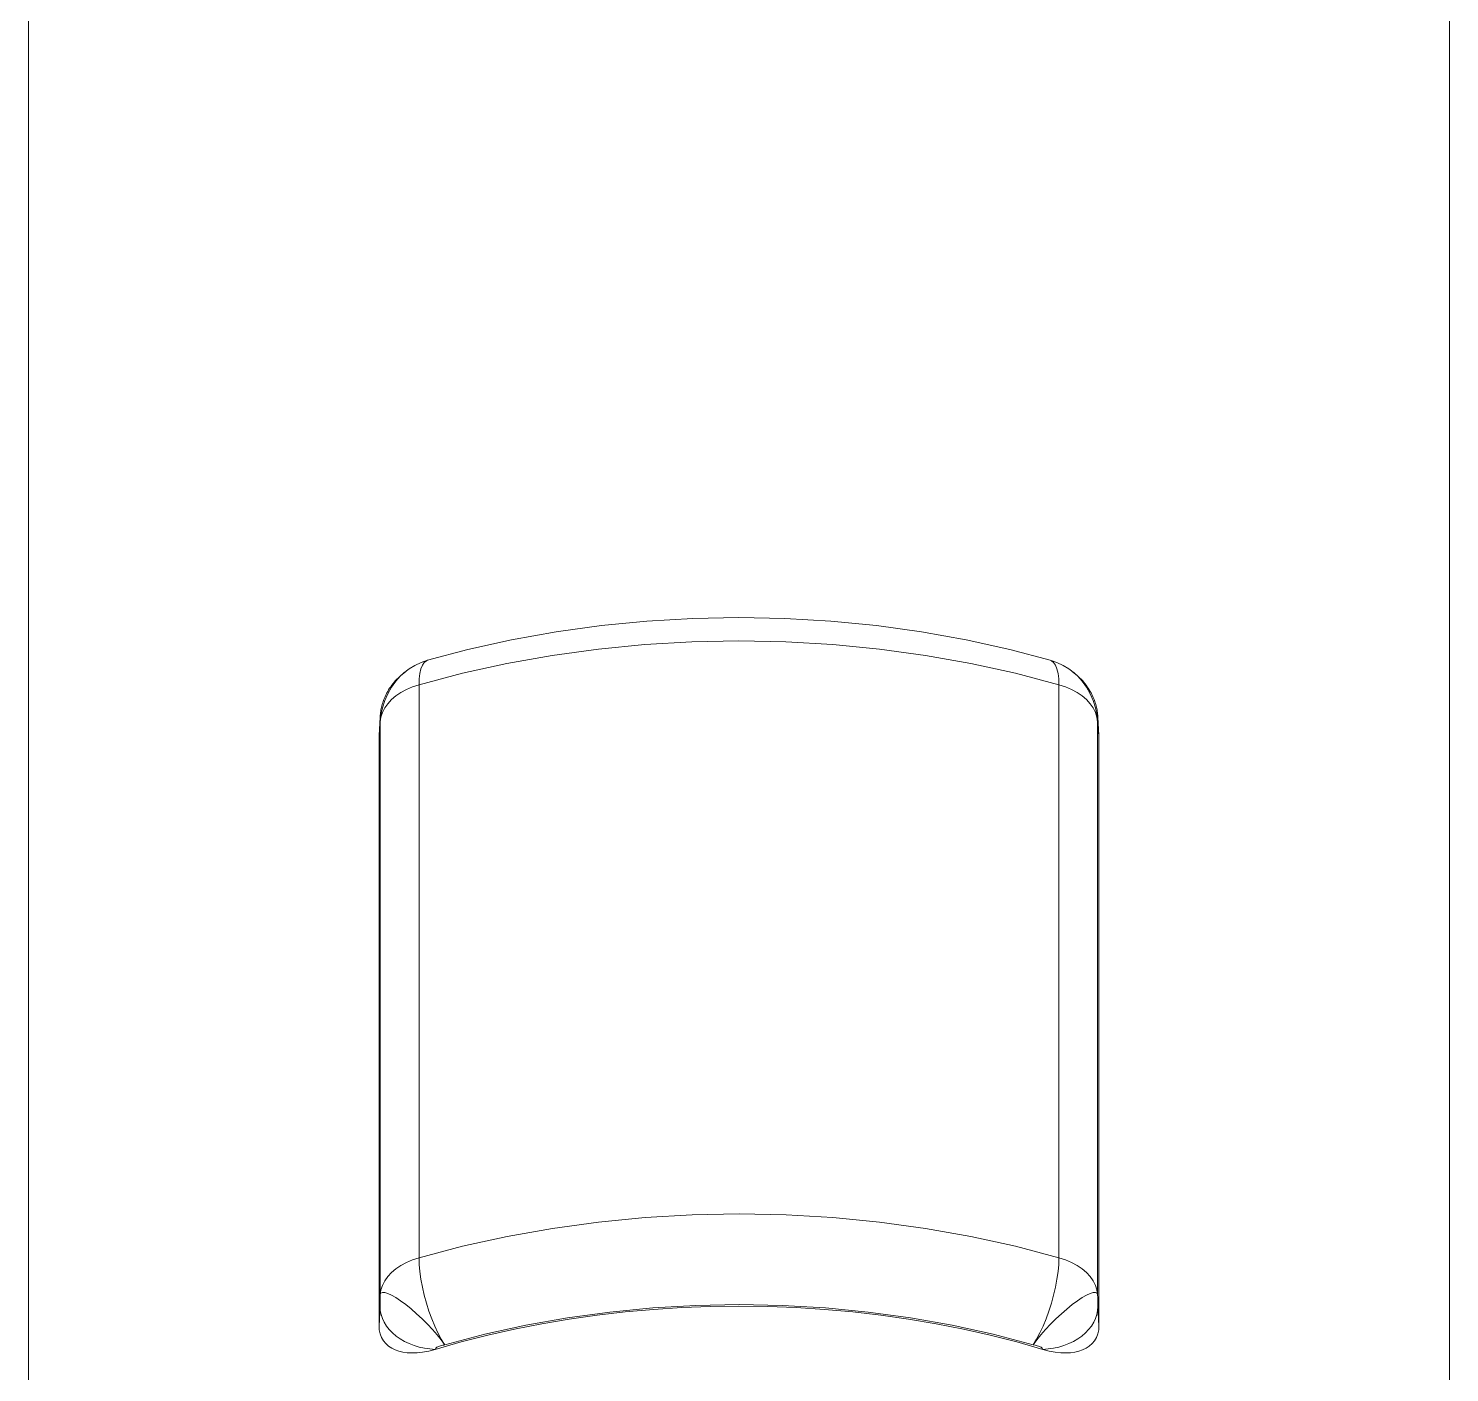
# Model space of a CAD drawing. Header units: centimetres. Extents: x 118932 to 154602, y -32682 to -23521.
# Drawn here: x 129671.84 to 129679.43, y -27685.74 to -27678.55 of the extents above; entities that cross this region are included whole.
import ezdxf

# ---------------------------------------------------------------- set-up
doc = ezdxf.new("R2010")
doc.units = ezdxf.units.CM
doc.header["$LTSCALE"] = 50
doc.header["$MEASUREMENT"] = 0
doc.layers.add('GEN_02_TF_Mobilya', color=7, linetype='Continuous', lineweight=5, true_color=0x745e3d)

# ---------------------------------------------------------------- blocks, each defined once
blk = doc.blocks.new('spor aletleri 3')
at = {"layer": 'GEN_02_TF_Mobilya'}
for p, q in [((0.9781, -68.5136), (0.9784, -68.5236)), ((0.9838, -71.7684), (0.9783, -71.6639))]:
    blk.add_line(p, q, dxfattribs=at)
at = {"layer": 'GEN_02_TF_Mobilya', "flags": 128}
for points in [[(-4.7397, -74.2693), (-4.7393, -35.9535)], [(2.8587, -35.9536), (2.8582, -74.2694)], [(0.6835, -71.8935), (0.6826, -71.8902), (0.6808, -71.8872), (0.678, -71.8845), (0.6744, -71.8822), (0.6701, -71.88), (0.6652, -71.8781), (0.66, -71.8763), (0.6545, -71.8747), (0.649, -71.8732), (0.6433, -71.8717), (0.6319, -71.8685), (0.6507, -71.8392), (0.6686, -71.8059), (0.6857, -71.7693), (0.7018, -71.7302), (0.7166, -71.689), (0.7301, -71.6466), (0.7418, -71.6035), (0.7517, -71.5605), (0.7596, -71.5183), (0.7653, -71.4776), (0.7688, -71.4393), (0.7699, -71.4034), (0.8046, -71.4149), (0.8371, -71.4288), (0.867, -71.4449), (0.8939, -71.4631), (0.9175, -71.4831), (0.9375, -71.5046), (0.9536, -71.5275), (0.9656, -71.5514), (0.9735, -71.5759), (0.977, -71.6009), (0.9771, -68.538), (0.9735, -68.513), (0.9656, -68.4883), (0.9536, -68.4645), (0.9374, -68.4416), (0.9174, -68.42), (0.8937, -68.4), (0.8668, -68.3818), (0.8368, -68.3657), (0.8044, -68.3518), (0.7699, -68.3404), (0.537, -68.2789), (0.2989, -68.2266), (0.0562, -68.1834), (-0.19, -68.1497), (-0.4388, -68.1256), (-0.6895, -68.1111), (-0.9411, -68.1062), (-1.1928, -68.1111), (-1.4436, -68.1257), (-1.6925, -68.1499), (-1.9387, -68.1836), (-2.1812, -68.2267), (-2.4189, -68.2791), (-2.6512, -68.3404), (-2.65, -68.3079), (-2.6466, -68.2793), (-2.6409, -68.2551), (-2.633, -68.2356), (-2.6231, -68.2211), (-2.6114, -68.2119), (-2.6051, -68.2094), (-2.3903, -68.1525), (-2.156, -68.1004), (-1.9178, -68.0577), (-1.6765, -68.0243), (-1.4328, -68.0004), (-1.1874, -67.9861), (-0.9413, -67.9813), (-0.6952, -67.986), (-0.4498, -68.0003), (-0.2061, -68.0242), (0.0353, -68.0575), (0.2735, -68.1002), (0.5078, -68.1522), (0.7238, -68.2095), (0.7585, -68.2214), (0.7918, -68.237), (0.8232, -68.2559), (0.8372, -68.2658), (0.8373, -68.2659), (0.8414, -68.269), (0.8493, -68.2752), (0.8573, -68.2817), (0.8652, -68.2886), (0.873, -68.2957), (0.8807, -68.303), (0.8882, -68.3106), (0.8954, -68.3184), (0.9024, -68.3263), (0.9091, -68.3344), (0.9154, -68.3426), (0.9214, -68.3509), (0.9271, -68.3591), (0.9324, -68.3674), (0.9373, -68.3757), (0.9418, -68.3838), (0.946, -68.392), (0.9499, -68.3999), (0.9535, -68.4078), (0.9567, -68.4157), (0.9597, -68.4234), (0.9624, -68.431), (0.9648, -68.4386), (0.9671, -68.4461), (0.969, -68.4535), (0.9708, -68.4608), (0.9724, -68.4681), (0.9737, -68.4752), (0.9749, -68.4822), (0.9759, -68.4891), (0.9767, -68.4958), (0.9773, -68.5023), (0.9778, -68.5084), (0.9781, -68.5136), (0.9835, -68.6098), (0.9838, -68.6199)], [(0.5443, -71.854), (0.4028, -71.818), (0.2591, -71.7857), (0.1136, -71.757), (-0.0337, -71.7321), (-0.1824, -71.7109), (-0.3324, -71.6935), (-0.4836, -71.6799), (-0.6355, -71.6702), (-0.788, -71.6643), (-0.9407, -71.6624), (-1.0934, -71.6643), (-1.2459, -71.6702), (-1.3978, -71.6799), (-1.549, -71.6935), (-1.699, -71.7109), (-1.8477, -71.7321), (-1.9949, -71.757), (-2.1405, -71.7857), (-2.2842, -71.818), (-2.4257, -71.8539), (-2.5648, -71.8934), (-2.564, -71.8901), (-2.5622, -71.8872), (-2.5594, -71.8845), (-2.5557, -71.8822), (-2.5514, -71.8801), (-2.5465, -71.8782), (-2.5413, -71.8764), (-2.5358, -71.8748), (-2.5303, -71.8732), (-2.5246, -71.8717), (-2.519, -71.8701), (-2.5142, -71.8687), (-2.5323, -71.8392), (-2.55, -71.8059), (-2.567, -71.7693), (-2.5831, -71.7302), (-2.598, -71.6891), (-2.6114, -71.6466), (-2.6232, -71.6036), (-2.633, -71.5606), (-2.6409, -71.5184), (-2.6466, -71.4777), (-2.6501, -71.4391), (-2.6512, -71.4033), (-2.6512, -68.3404), (-2.6857, -68.3518), (-2.7181, -68.3656), (-2.7481, -68.3818), (-2.7751, -68.4), (-2.7987, -68.42), (-2.8187, -68.4415), (-2.8349, -68.4644), (-2.847, -68.4883), (-2.8548, -68.5129), (-2.8584, -68.5379), (-2.8547, -68.5003), (-2.8468, -68.4628), (-2.8345, -68.4251), (-2.8183, -68.3884), (-2.7985, -68.3537), (-2.7755, -68.3216), (-2.75, -68.2931), (-2.7225, -68.2688), (-2.7186, -68.2659), (-2.7185, -68.2658), (-2.7045, -68.2558), (-2.6731, -68.2369), (-2.6398, -68.2214), (-2.6051, -68.2094)], [(0.7238, -68.2095), (0.7301, -68.212), (0.7418, -68.2211), (0.7517, -68.2356), (0.7596, -68.2551), (0.7653, -68.2794), (0.7687, -68.308), (0.7699, -68.3404), (0.7699, -71.4034), (0.5371, -71.3419), (0.2991, -71.2896), (0.0566, -71.2465), (-0.1895, -71.2128), (-0.4383, -71.1887), (-0.6888, -71.1741), (-0.9402, -71.1693), (-1.1917, -71.1741), (-1.4423, -71.1886), (-1.6912, -71.2127), (-1.9375, -71.2464), (-2.1802, -71.2895), (-2.4184, -71.3419), (-2.6512, -71.4033), (-2.6858, -71.4147), (-2.7182, -71.4286), (-2.7481, -71.4447), (-2.7751, -71.4629), (-2.7987, -71.4829), (-2.8187, -71.5045), (-2.8349, -71.5274), (-2.847, -71.5513), (-2.8548, -71.5759), (-2.8584, -71.6009), (-2.8548, -71.5928), (-2.8469, -71.5889), (-2.8346, -71.5894), (-2.8183, -71.5941), (-2.7985, -71.6034), (-2.7755, -71.6168), (-2.75, -71.6339), (-2.7225, -71.6543), (-2.6938, -71.6776), (-2.6644, -71.7032), (-2.6352, -71.7305), (-2.6067, -71.7588), (-2.5798, -71.7875), (-2.5551, -71.8158), (-2.5333, -71.8431), (-2.5132, -71.8684), (-2.2994, -71.8122), (-2.0806, -71.7644), (-1.8574, -71.7249), (-1.6309, -71.694), (-1.402, -71.6719), (-1.1715, -71.6586), (-0.9403, -71.6542), (-0.7091, -71.6587), (-0.4787, -71.672), (-0.2499, -71.6941), (-0.0235, -71.725), (0.1995, -71.7645), (0.4182, -71.8123), (0.6328, -71.8688), (0.6517, -71.843), (0.6737, -71.8159), (0.6985, -71.7875), (0.7254, -71.7588), (0.7538, -71.7306), (0.7831, -71.7033), (0.8124, -71.6777), (0.8412, -71.6544), (0.8686, -71.634), (0.8941, -71.6168), (0.9171, -71.6035), (0.9369, -71.5942), (0.9532, -71.5893), (0.9655, -71.5888), (0.9735, -71.5926), (0.977, -71.6009), (0.9773, -71.6176), (0.9776, -71.6405), (0.9779, -71.651), (0.978, -71.6557), (0.9782, -71.66), (0.9783, -71.6639), (0.9769, -71.6855), (0.9726, -71.707), (0.9656, -71.7282), (0.9559, -71.7488), (0.9435, -71.7687), (0.9287, -71.7877), (0.9115, -71.8055), (0.8921, -71.8221), (0.8707, -71.8373), (0.8475, -71.8509), (0.8227, -71.8628), (0.7966, -71.8728), (0.7693, -71.881), (0.7412, -71.8872), (0.7125, -71.8914), (0.6835, -71.8935)], [(-2.7226, -68.2689), (-2.7306, -68.2751), (-2.7385, -68.2817), (-2.7464, -68.2885), (-2.7543, -68.2956), (-2.7619, -68.3029), (-2.7694, -68.3105), (-2.7767, -68.3183), (-2.7837, -68.3263), (-2.7904, -68.3344), (-2.7967, -68.3426), (-2.8027, -68.3508), (-2.8084, -68.3591), (-2.8137, -68.3674), (-2.8186, -68.3757), (-2.8232, -68.3839), (-2.8274, -68.392), (-2.8313, -68.4), (-2.8348, -68.4079), (-2.838, -68.4157), (-2.841, -68.4234), (-2.8437, -68.4311), (-2.8462, -68.4386), (-2.8484, -68.4461), (-2.8504, -68.4535), (-2.8521, -68.4608), (-2.8537, -68.468), (-2.855, -68.4752), (-2.8562, -68.4822), (-2.8572, -68.4891), (-2.858, -68.4958), (-2.8586, -68.5023), (-2.8591, -68.5084), (-2.8594, -68.5135)], [(0.8412, -68.2689), (0.8687, -68.2932), (0.8942, -68.3216), (0.9172, -68.3537), (0.937, -68.3884), (0.9532, -68.4252), (0.9655, -68.4629), (0.9734, -68.5003), (0.9771, -68.538), (0.9774, -68.5273), (0.9775, -68.5247), (0.9776, -68.5225), (0.9777, -68.5207), (0.9778, -68.5195), (0.9779, -68.5191), (0.978, -68.5195), (0.9782, -68.521), (0.9784, -68.5236), (0.9838, -68.6199), (0.9838, -71.7684), (0.9825, -71.7896), (0.9782, -71.8099), (0.9708, -71.8294), (0.9605, -71.8474), (0.9476, -71.8629), (0.9325, -71.8763), (0.9155, -71.8873), (0.8969, -71.8962), (0.8771, -71.9031), (0.8558, -71.908), (0.8327, -71.9112), (0.8077, -71.9124), (0.7804, -71.9116), (0.7507, -71.9084), (0.7183, -71.9023), (0.6835, -71.8935), (0.5443, -71.854)], [(-2.8651, -68.6199), (-2.8597, -68.5236), (-2.8594, -68.5135), (-2.8648, -68.6098), (-2.8651, -68.6199), (-2.8652, -71.7684)], [(-2.8597, -68.5236), (-2.8595, -68.521), (-2.8593, -68.5195), (-2.8592, -68.519), (-2.8591, -68.5195), (-2.859, -68.5207), (-2.8589, -68.5224), (-2.8588, -68.5247), (-2.8584, -68.5379), (-2.8584, -71.6009), (-2.8589, -71.6349), (-2.8591, -71.6459), (-2.8592, -71.651), (-2.8594, -71.6557), (-2.8595, -71.66), (-2.8597, -71.6638), (-2.8652, -71.7684), (-2.8639, -71.7896), (-2.8596, -71.8098), (-2.8521, -71.8294), (-2.8419, -71.8474), (-2.829, -71.8629), (-2.8139, -71.8762), (-2.7969, -71.8872), (-2.7783, -71.8961), (-2.7586, -71.903), (-2.7372, -71.9079), (-2.7142, -71.9111), (-2.6891, -71.9124), (-2.6618, -71.9116), (-2.6321, -71.9084), (-2.5997, -71.9023), (-2.5648, -71.8934), (-2.5939, -71.8913), (-2.6226, -71.8872), (-2.6507, -71.881), (-2.678, -71.8728), (-2.7041, -71.8627), (-2.7289, -71.8508), (-2.7521, -71.8372), (-2.7735, -71.8221), (-2.7929, -71.8055), (-2.8101, -71.7876), (-2.8249, -71.7687), (-2.8373, -71.7488), (-2.847, -71.7282), (-2.854, -71.707), (-2.8583, -71.6855), (-2.8597, -71.6638)]]:
    blk.add_lwpolyline(points, dxfattribs=at)
blk = doc.blocks.new('c blok level -1 tefriş')
blk.add_blockref('spor aletleri 3', (89.9242, 927.0736, -0.0031))

msp = doc.modelspace()

# ---------------------------------------------------------------- block references
msp.add_blockref('c blok level -1 tefriş', (129586.6513, -28540.795, 0.0031))

doc.saveas('drawing.dxf')
